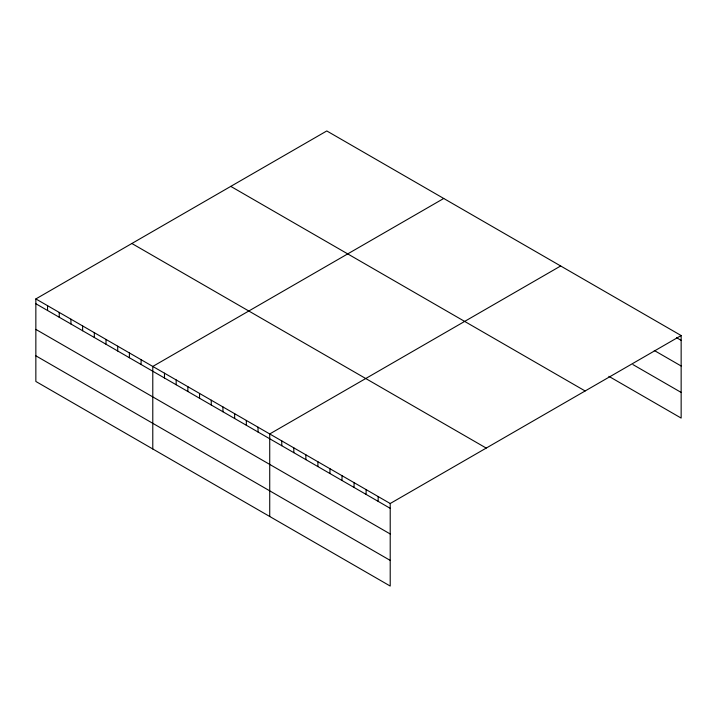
<?xml version="1.0" encoding="UTF-8"?>
<svg xmlns="http://www.w3.org/2000/svg" width="717" height="717" viewBox="0 0 717 717"><rect width="100%" height="100%" fill="white"/><g stroke="black" fill="none" stroke-linecap="round" stroke-linejoin="round"><path stroke-width="1.08" d="M35.85 298.926L390.209 503.513L390.209 586.049L35.85 381.462L35.85 298.926L326.791 130.951L681.15 335.538L681.15 418.074L608.858 376.335M443.733 198.466L152.784 366.441L152.784 448.976M560.667 265.98L269.726 433.955L269.726 516.491M390.209 503.513L681.15 335.538M676.516 337.671L681.15 340.351M654.271 350.479L681.15 366.002M632.959 364.603L681.15 392.423M230.784 186.384L585.135 390.971M131.865 243.493L486.216 448.08M35.85 303.739L390.209 508.326M35.85 329.39L390.209 533.977M35.85 355.811L390.209 560.398M378.155 496.558L378.155 501.371M366.109 489.603L366.109 494.416M354.064 482.64L354.064 487.461M342.018 475.685L342.018 480.507M329.963 468.73L329.963 473.543M317.918 461.775L317.918 466.588M305.872 454.82L305.872 459.633M293.818 447.865L293.818 452.678M281.772 440.91L281.772 445.723M258.03 427.198L258.03 432.019M246.334 420.449L246.334 425.262M234.647 413.7L234.647 418.513M222.951 406.942L222.951 411.764M211.255 400.194L211.255 405.006M199.559 393.445L199.559 398.258M187.872 386.696L187.872 391.509M176.176 379.938L176.176 384.76M164.48 373.19L164.48 378.002M141.097 359.683L141.097 364.505M129.401 352.934L129.401 357.747M117.705 346.186L117.705 350.998M106.008 339.437L106.008 344.25M94.321 332.679L94.321 337.501M82.625 325.93L82.625 330.743M70.929 319.182L70.929 323.994M59.233 312.424L59.233 317.246M47.546 305.675L47.546 310.488"/></g></svg>
